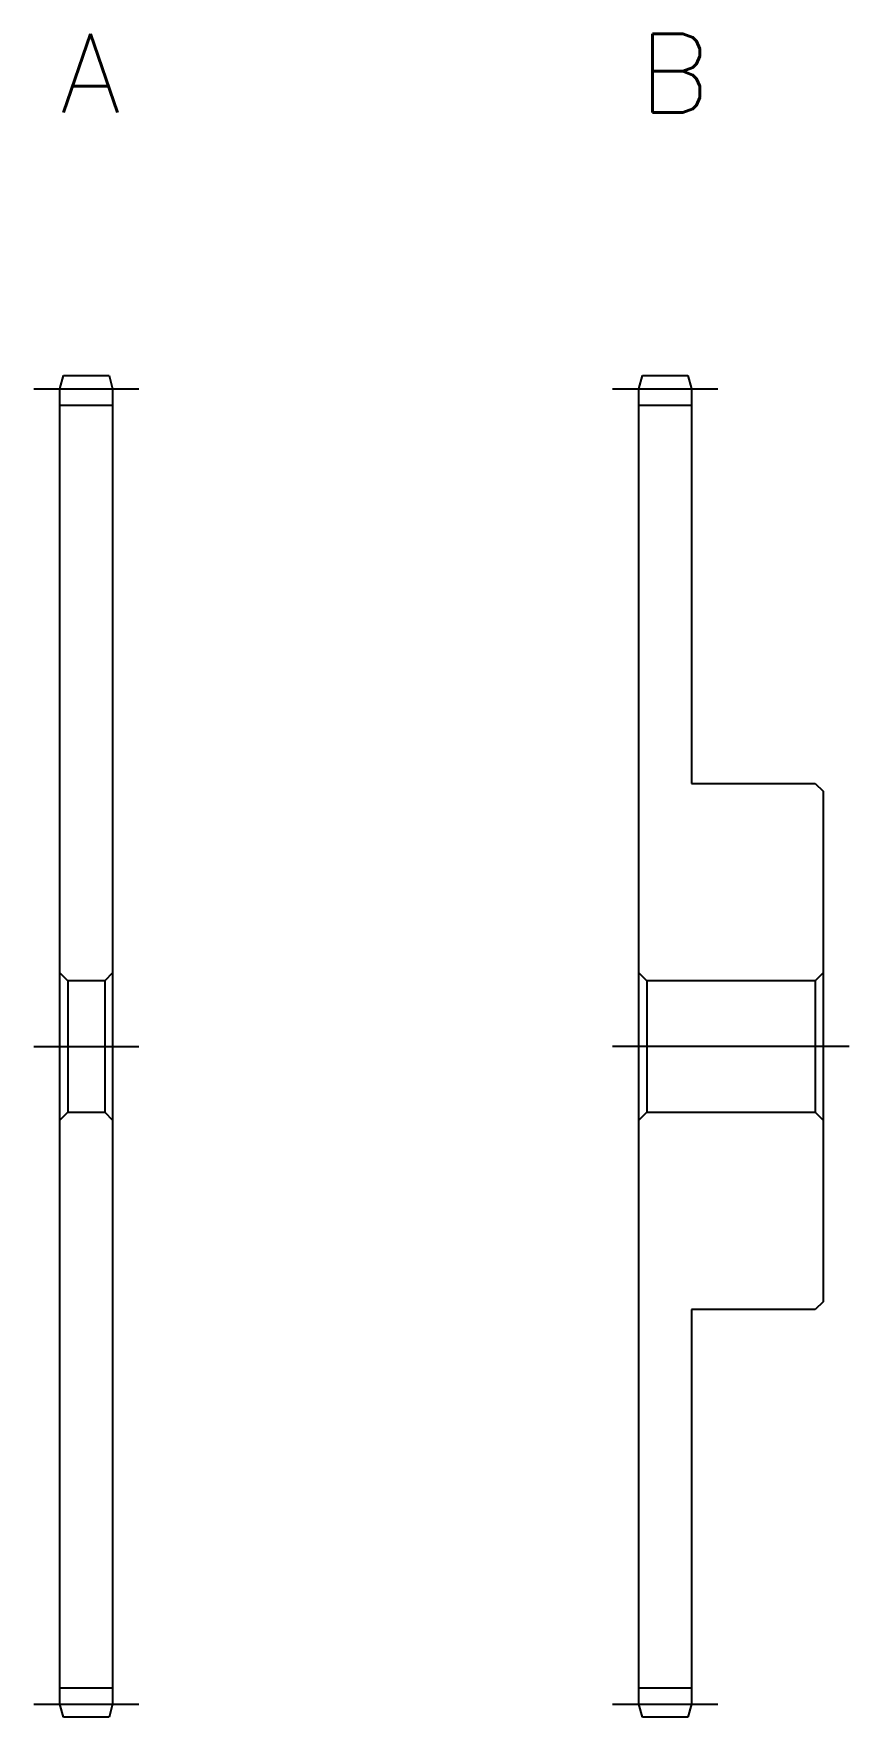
# Model space of a CAD drawing. Extents: x -1 to 101, y -13 to 74.
# Drawn here: x 70 to 101, y 10 to 74 of the extents above; entities that cross this region are included whole.
import ezdxf

# ---------------------------------------------------------------- set-up
doc = ezdxf.new("R2010")
doc.units = 0
doc.header["$LTSCALE"] = 0.5
doc.linetypes.add('CENTER', pattern=[50.8, 31.75, -6.35, 6.35, -6.35])
for name, color, linetype in [('MSM_CENTER', 1, 'CENTER'), ('MSM_CONTINUOUS', 7, 'CONTINUOUS'), ('MSM_PART_NUMBER', 7, 'CONTINUOUS')]:
    doc.layers.add(name, color=color, linetype=linetype)
doc.styles.get("Standard").update_dxf_attribs({"font": 'txt.shx', "height": 2, "bigfont": 'bigfont.shx'})

# ---------------------------------------------------------------- blocks, each defined once
blk = doc.blocks.new('*U6')
at = {"layer": 'MSM_PART_NUMBER'}
blk.add_text('A', height=3, dxfattribs=at).set_placement((71, 71))
blk = doc.blocks.new('*U7')
at = {"layer": 'MSM_PART_NUMBER'}
blk.add_text('B', height=3, dxfattribs=at).set_placement((93, 71))

msp = doc.modelspace()

# ---------------------------------------------------------------- linework, layer by layer
at = {"layer": 'MSM_CENTER'}
for p, q in [((70, 60.5), (74, 60.5)), ((92, 60.5), (96, 60.5)), ((70, 35.5), (74, 35.5)), ((101, 35.5), (92, 35.5)), ((70, 10.5), (74, 10.5)), ((92, 10.5), (96, 10.5))]:
    msp.add_line(p, q, dxfattribs=at)
at = {"layer": 'MSM_CONTINUOUS'}
for p, q in [((71, 60.5), (71.134, 61)), ((71.134, 61), (72.866, 61)), ((72.866, 61), (73, 60.5)), ((93, 60.5), (93.134, 61)), ((93.134, 61), (94.866, 61)), ((94.866, 61), (95, 60.5)), ((71, 10.5), (71, 60.5)), ((73, 60.5), (73, 10.5)), ((93, 10.5), (93, 60.5)), ((95, 60.5), (95, 45.5)), ((71, 59.875), (73, 59.875)), ((93, 59.875), (95, 59.875)), ((95, 45.5), (99.7, 45.5)), ((99.7, 45.5), (100, 45.2)), ((100, 45.2), (100, 25.8)), ((71.3, 38), (71, 38.3)), ((72.7, 38), (71.3, 38)), ((71.3, 38), (71.3, 33)), ((73, 38.3), (72.7, 38)), ((72.7, 38), (72.7, 33)), ((93.3, 38), (93, 38.3)), ((93.3, 38), (93.3, 33)), ((99.7, 38), (93.3, 38)), ((100, 38.3), (99.7, 38)), ((99.7, 38), (99.7, 33)), ((71, 32.7), (71.3, 33)), ((71.3, 33), (72.7, 33)), ((72.7, 33), (73, 32.7)), ((93, 32.7), (93.3, 33)), ((93.3, 33), (99.7, 33)), ((99.7, 33), (100, 32.7)), ((100, 25.8), (99.7, 25.5)), ((99.7, 25.5), (95, 25.5)), ((95, 25.5), (95, 10.5)), ((71, 11.125), (73, 11.125)), ((93, 11.125), (95, 11.125)), ((71.134, 10), (71, 10.5)), ((73, 10.5), (72.866, 10)), ((93.134, 10), (93, 10.5)), ((95, 10.5), (94.866, 10)), ((72.866, 10), (71.134, 10)), ((94.866, 10), (93.134, 10))]:
    msp.add_line(p, q, dxfattribs=at)

# ---------------------------------------------------------------- block references
for name in ['*U6', '*U7']:
    msp.add_blockref(name, (0, 0), dxfattribs=at)

doc.saveas('drawing.dxf')
